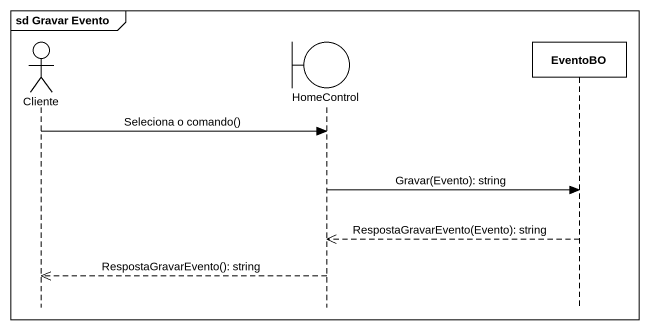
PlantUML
@startuml
mainframe sd Gravar Evento
hide footbox
actor Cliente
boundary HomeControl
participant EventoBO

Cliente -> HomeControl : Seleciona o comando()
HomeControl -> EventoBO : Gravar(Evento): string
EventoBO -->> HomeControl : RespostaGravarEvento(Evento): string
HomeControl -->> Cliente : RespostaGravarEvento(): string
@enduml
